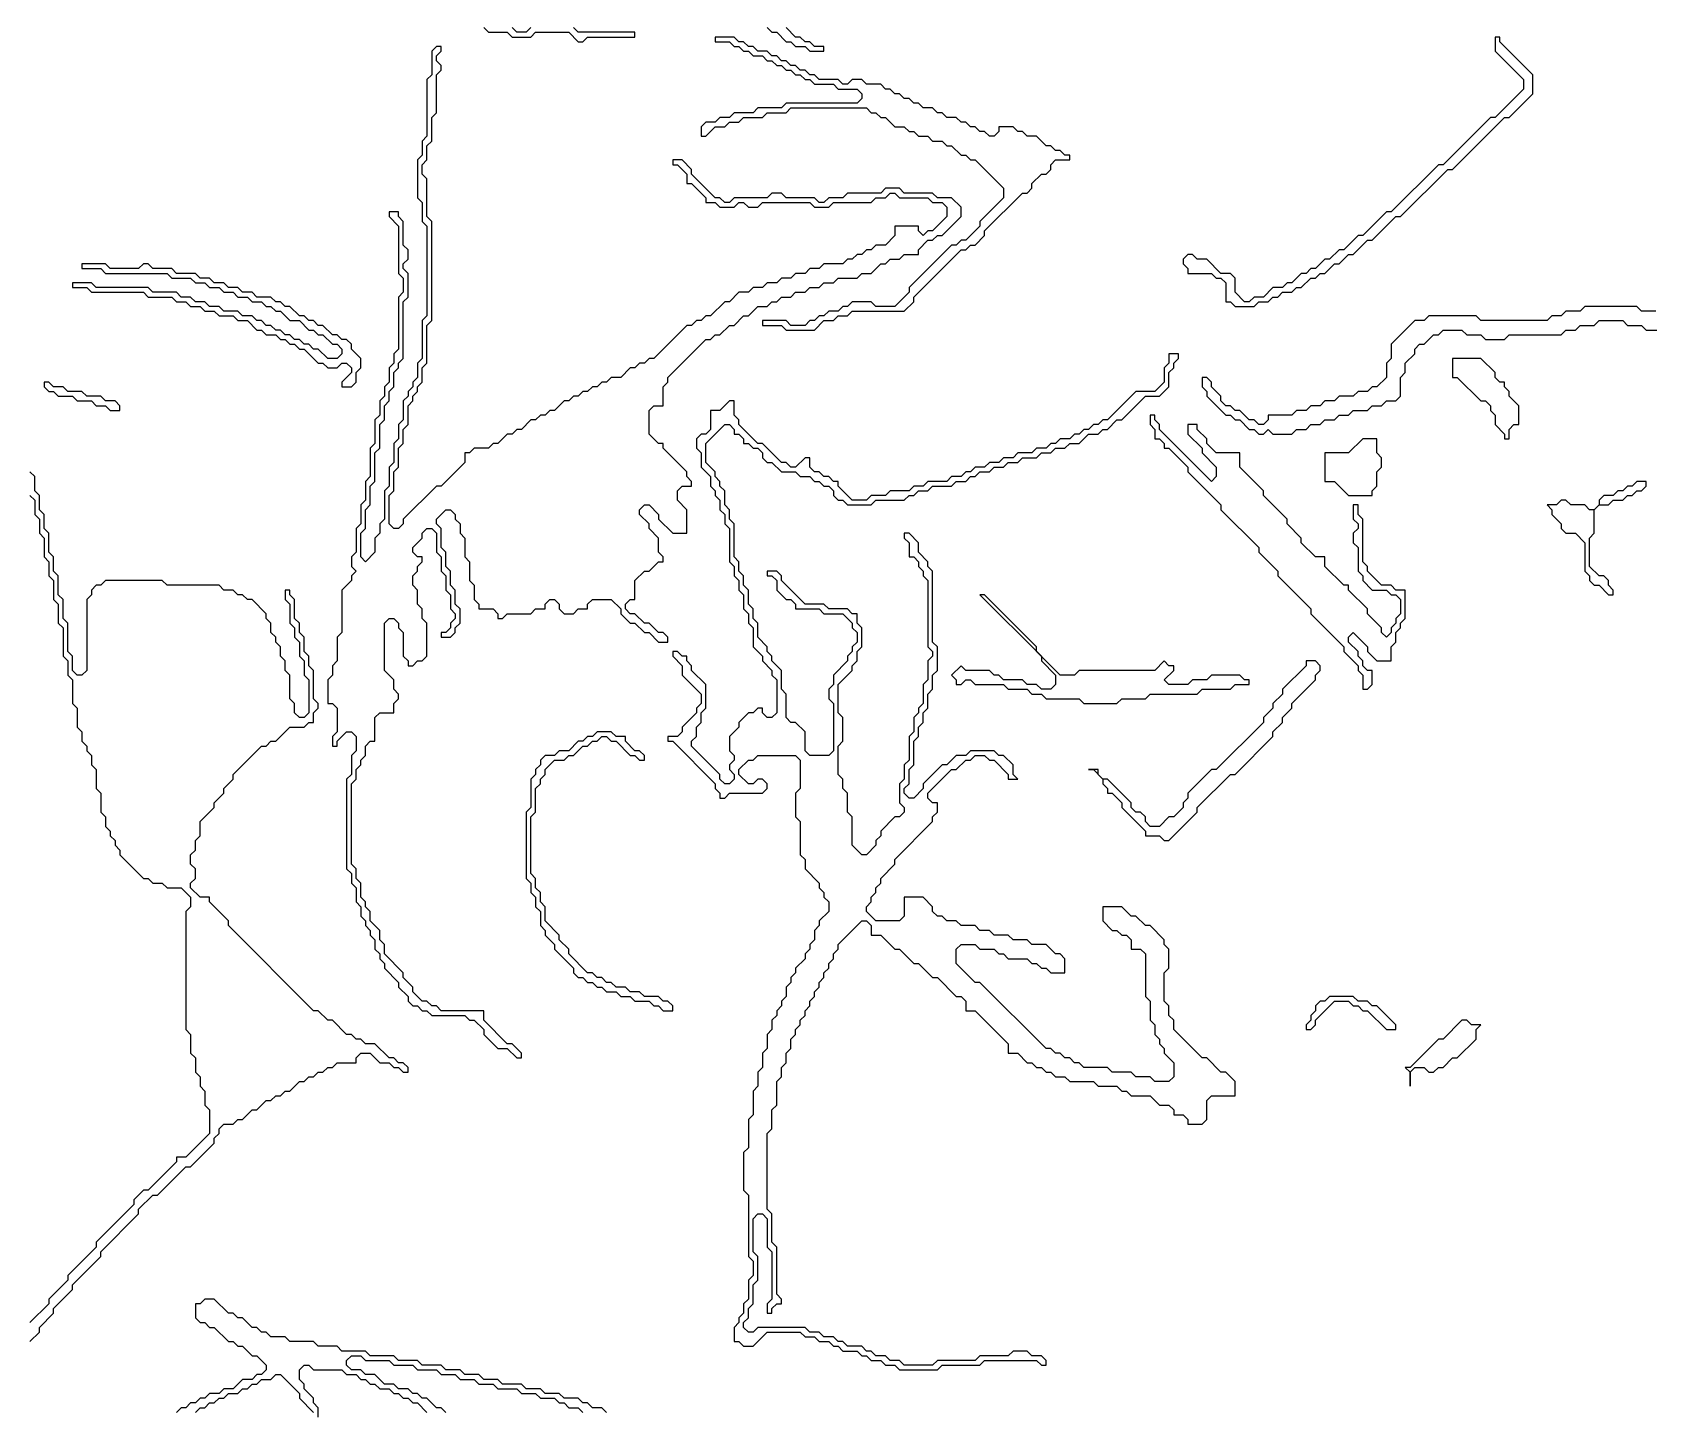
# Model space of a CAD drawing. Header units: metres. Extents: x 0 to 100, y 0 to 141.
# Drawn here: x 66.31 to 74.86, y 20.76 to 28.05 of the extents above; entities that cross this region are included whole.
import ezdxf

# ---------------------------------------------------------------- set-up
doc = ezdxf.new("R2010")
doc.units = ezdxf.units.M

msp = doc.modelspace()

# ---------------------------------------------------------------- linework, layer by layer
for points in [[(68.7, 28.075), (68.725, 28.05), (68.825, 28.05), (68.85, 28.025), (68.95, 28.025), (68.975, 28.05), (69.15, 28.05), (69.2, 28), (69.225, 28), (69.25, 28.025), (69.5, 28.025), (69.5, 28.05), (69.2, 28.05), (69.175, 28.075)], [(68.95, 28.075), (68.925, 28.05), (68.875, 28.05), (68.85, 28.075)], [(70.2, 28.075), (70.225, 28.05), (70.25, 28.05), (70.3, 28), (70.325, 28), (70.35, 27.975), (70.4, 27.975), (70.425, 27.95), (70.5, 27.95), (70.5, 27.975), (70.45, 27.975), (70.425, 28), (70.4, 28), (70.375, 28.025), (70.35, 28.025), (70.3, 28.075)], [(74.9, 26.575), (74.825, 26.575), (74.8, 26.6), (74.525, 26.6), (74.5, 26.575), (74.425, 26.575), (74.4, 26.55), (74.35, 26.55), (74.325, 26.525), (73.975, 26.525), (73.95, 26.55), (73.7, 26.55), (73.675, 26.525), (73.625, 26.525), (73.5, 26.4), (73.5, 26.325), (73.475, 26.3), (73.475, 26.225), (73.425, 26.175), (73.4, 26.175), (73.375, 26.15), (73.325, 26.15), (73.3, 26.125), (73.225, 26.125), (73.2, 26.1), (73.15, 26.1), (73.125, 26.075), (73.075, 26.075), (73.05, 26.05), (73, 26.05), (72.975, 26.025), (72.85, 26.025), (72.85, 26), (72.825, 25.975), (72.8, 25.975), (72.775, 26), (72.75, 26), (72.7, 26.05), (72.675, 26.05), (72.65, 26.075), (72.625, 26.075), (72.6, 26.1), (72.6, 26.125), (72.55, 26.175), (72.55, 26.2), (72.525, 26.225), (72.5, 26.225), (72.5, 26.175), (72.525, 26.15), (72.525, 26.125), (72.625, 26.025), (72.65, 26.025), (72.675, 26), (72.7, 26), (72.75, 25.95), (72.775, 25.95), (72.8, 25.925), (72.825, 25.925), (72.85, 25.95), (72.875, 25.925), (72.975, 25.925), (73, 25.95), (73.05, 25.95), (73.075, 25.975), (73.125, 25.975), (73.15, 26), (73.2, 26), (73.225, 26.025), (73.275, 26.025), (73.3, 26.05), (73.375, 26.05), (73.4, 26.075), (73.45, 26.075), (73.475, 26.1), (73.525, 26.1), (73.55, 26.125), (73.55, 26.225), (73.575, 26.25), (73.575, 26.3), (73.625, 26.35), (73.625, 26.375), (73.65, 26.4), (73.675, 26.4), (73.725, 26.45), (73.75, 26.45), (73.775, 26.475), (73.875, 26.475), (73.9, 26.45), (73.975, 26.45), (74, 26.425), (74.1, 26.425), (74.125, 26.45), (74.4, 26.45), (74.425, 26.475), (74.475, 26.475), (74.5, 26.5), (74.575, 26.5), (74.6, 26.525), (74.725, 26.525), (74.75, 26.5), (74.825, 26.5), (74.85, 26.475), (74.95, 26.475)], [(66.3, 21.125), (66.35, 21.175), (66.35, 21.2), (66.425, 21.275), (66.425, 21.3), (66.525, 21.4), (66.525, 21.425), (66.675, 21.575), (66.675, 21.6), (66.875, 21.8), (66.875, 21.825), (66.95, 21.9), (66.975, 21.9), (67.125, 22.05), (67.15, 22.05), (67.275, 22.175), (67.275, 22.2), (67.3, 22.225), (67.3, 22.25), (67.325, 22.275), (67.375, 22.275), (67.4, 22.3), (67.425, 22.3), (67.475, 22.35), (67.5, 22.35), (67.55, 22.4), (67.575, 22.4), (67.6, 22.425), (67.625, 22.425), (67.65, 22.45), (67.675, 22.45), (67.725, 22.5), (67.75, 22.5), (67.775, 22.525), (67.8, 22.525), (67.825, 22.55), (67.85, 22.55), (67.875, 22.575), (67.9, 22.575), (67.925, 22.6), (68.025, 22.6), (68.025, 22.625), (68.05, 22.65), (68.1, 22.65), (68.15, 22.6), (68.2, 22.6), (68.225, 22.575), (68.25, 22.575), (68.275, 22.55), (68.3, 22.55), (68.3, 22.575), (68.275, 22.6), (68.25, 22.6), (68.225, 22.625), (68.2, 22.625), (68.125, 22.7), (68.075, 22.7), (68.05, 22.725), (68.025, 22.725), (68, 22.75), (67.975, 22.75), (67.9, 22.825), (67.875, 22.825), (67.825, 22.875), (67.8, 22.875), (67.35, 23.325), (67.35, 23.35), (67.25, 23.45), (67.25, 23.475), (67.2, 23.475), (67.15, 23.525), (67.15, 23.55), (67.175, 23.575), (67.175, 23.625), (67.15, 23.65), (67.15, 23.7), (67.175, 23.725), (67.175, 23.775), (67.2, 23.8), (67.2, 23.875), (67.275, 23.95), (67.275, 23.975), (67.325, 24.025), (67.325, 24.05), (67.375, 24.1), (67.375, 24.125), (67.525, 24.275), (67.55, 24.275), (67.575, 24.3), (67.6, 24.3), (67.675, 24.375), (67.75, 24.375), (67.775, 24.4), (67.8, 24.4), (67.8, 24.45), (67.825, 24.475), (67.825, 24.5), (67.8, 24.525), (67.8, 24.675), (67.775, 24.7), (67.775, 24.75), (67.75, 24.775), (67.75, 24.85), (67.725, 24.875), (67.725, 24.925), (67.7, 24.95), (67.7, 25.05), (67.675, 25.075), (67.675, 25.1), (67.65, 25.1), (67.65, 25.05), (67.675, 25.025), (67.675, 24.925), (67.7, 24.9), (67.7, 24.85), (67.725, 24.825), (67.725, 24.75), (67.75, 24.725), (67.75, 24.65), (67.775, 24.625), (67.775, 24.45), (67.75, 24.425), (67.725, 24.425), (67.7, 24.45), (67.7, 24.5), (67.675, 24.525), (67.675, 24.65), (67.65, 24.675), (67.65, 24.725), (67.625, 24.75), (67.625, 24.8), (67.6, 24.825), (67.6, 24.85), (67.575, 24.875), (67.575, 24.925), (67.55, 24.95), (67.55, 24.975), (67.475, 25.05), (67.45, 25.05), (67.425, 25.075), (67.4, 25.075), (67.375, 25.1), (67.325, 25.1), (67.3, 25.125), (67.025, 25.125), (67, 25.15), (66.7, 25.15), (66.675, 25.125), (66.65, 25.125), (66.625, 25.1), (66.625, 25.075), (66.6, 25.05), (66.6, 24.675), (66.575, 24.65), (66.55, 24.65), (66.525, 24.675), (66.525, 24.75), (66.5, 24.775), (66.5, 24.925), (66.475, 24.95), (66.475, 25.05), (66.45, 25.075), (66.45, 25.175), (66.425, 25.2), (66.425, 25.275), (66.4, 25.3), (66.4, 25.4), (66.375, 25.425), (66.375, 25.5), (66.35, 25.525), (66.35, 25.6), (66.325, 25.625), (66.325, 25.7), (66.3, 25.725)], [(66.3, 25.6), (66.325, 25.575), (66.325, 25.5), (66.35, 25.475), (66.35, 25.4), (66.375, 25.375), (66.375, 25.275), (66.4, 25.25), (66.4, 25.175), (66.425, 25.15), (66.425, 25.05), (66.45, 25.025), (66.45, 24.925), (66.475, 24.9), (66.475, 24.75), (66.5, 24.725), (66.5, 24.65), (66.525, 24.625), (66.525, 24.5), (66.55, 24.475), (66.55, 24.375), (66.575, 24.35), (66.575, 24.3), (66.6, 24.275), (66.6, 24.25), (66.625, 24.225), (66.625, 24.175), (66.65, 24.15), (66.65, 24.05), (66.675, 24.025), (66.675, 23.925), (66.7, 23.9), (66.7, 23.85), (66.725, 23.825), (66.725, 23.8), (66.75, 23.775), (66.75, 23.75), (66.775, 23.725), (66.775, 23.7), (66.9, 23.575), (66.925, 23.575), (66.95, 23.55), (67, 23.55), (67.025, 23.525), (67.1, 23.525), (67.15, 23.475), (67.15, 23.425), (67.125, 23.4), (67.125, 22.775), (67.15, 22.75), (67.15, 22.65), (67.175, 22.625), (67.175, 22.55), (67.2, 22.525), (67.2, 22.475), (67.225, 22.45), (67.225, 22.375), (67.25, 22.35), (67.25, 22.225), (67.125, 22.1), (67.075, 22.1), (67.075, 22.075), (66.925, 21.925), (66.9, 21.925), (66.85, 21.875), (66.85, 21.85), (66.65, 21.65), (66.65, 21.625), (66.5, 21.475), (66.5, 21.45), (66.4, 21.35), (66.4, 21.325), (66.3, 21.225)], [(69.35, 20.75), (69.325, 20.775), (69.275, 20.775), (69.25, 20.8), (69.225, 20.8), (69.2, 20.825), (69.125, 20.825), (69.1, 20.85), (69.025, 20.85), (69, 20.875), (68.925, 20.875), (68.9, 20.9), (68.8, 20.9), (68.775, 20.925), (68.7, 20.925), (68.675, 20.95), (68.6, 20.95), (68.575, 20.975), (68.5, 20.975), (68.475, 21), (68.375, 21), (68.35, 21.025), (68.25, 21.025), (68.225, 21.05), (68.1, 21.05), (68.075, 21.075), (67.95, 21.075), (67.925, 21.1), (67.825, 21.1), (67.8, 21.125), (67.675, 21.125), (67.65, 21.15), (67.575, 21.15), (67.55, 21.175), (67.525, 21.175), (67.5, 21.2), (67.475, 21.2), (67.425, 21.25), (67.4, 21.25), (67.375, 21.275), (67.35, 21.275), (67.275, 21.35), (67.225, 21.35), (67.2, 21.325), (67.175, 21.325), (67.175, 21.25), (67.2, 21.225), (67.225, 21.225), (67.25, 21.2), (67.275, 21.2), (67.35, 21.125), (67.375, 21.125), (67.4, 21.1), (67.425, 21.1), (67.475, 21.05), (67.5, 21.05), (67.55, 21), (67.55, 20.975), (67.525, 20.95), (67.5, 20.95), (67.475, 20.925), (67.425, 20.925), (67.375, 20.875), (67.325, 20.875), (67.3, 20.85), (67.25, 20.85), (67.225, 20.825), (67.2, 20.825), (67.175, 20.8), (67.15, 20.8), (67.125, 20.775), (67.1, 20.775), (67.075, 20.75)], [(68.5, 20.75), (68.475, 20.775), (68.45, 20.775), (68.4, 20.825), (68.375, 20.825), (68.35, 20.85), (68.325, 20.85), (68.3, 20.875), (68.25, 20.875), (68.225, 20.9), (68.175, 20.9), (68.125, 20.95), (68.075, 20.95), (68.05, 20.975), (68, 20.975), (67.975, 21), (67.975, 21.025), (68, 21.05), (68.05, 21.05), (68.075, 21.025), (68.2, 21.025), (68.225, 21), (68.325, 21), (68.35, 20.975), (68.45, 20.975), (68.475, 20.95), (68.55, 20.95), (68.575, 20.925), (68.65, 20.925), (68.675, 20.9), (68.75, 20.9), (68.775, 20.875), (68.875, 20.875), (68.9, 20.85), (68.975, 20.85), (69, 20.825), (69.075, 20.825), (69.1, 20.8), (69.125, 20.8), (69.15, 20.775), (69.2, 20.775), (69.225, 20.75)], [(67.175, 20.75), (67.2, 20.775), (67.225, 20.775), (67.25, 20.8), (67.275, 20.8), (67.3, 20.825), (67.325, 20.825), (67.35, 20.85), (67.4, 20.85), (67.425, 20.875), (67.45, 20.875), (67.475, 20.9), (67.5, 20.9), (67.525, 20.925), (67.575, 20.925), (67.6, 20.95), (67.625, 20.95), (67.725, 20.85), (67.725, 20.825), (67.8, 20.75)], [(67.825, 20.725), (67.825, 20.775), (67.8, 20.8), (67.8, 20.825), (67.75, 20.875), (67.75, 20.9), (67.725, 20.925), (67.725, 20.975), (67.75, 21), (67.775, 21), (67.8, 20.975), (67.95, 20.975), (67.975, 20.95), (68.025, 20.95), (68.05, 20.925), (68.075, 20.925), (68.1, 20.9), (68.125, 20.9), (68.15, 20.875), (68.2, 20.875), (68.225, 20.85), (68.25, 20.85), (68.275, 20.825), (68.3, 20.825), (68.325, 20.8), (68.35, 20.8), (68.4, 20.75)]]:
    msp.add_lwpolyline(points)
for points in [[(68.45, 27.975), (68.425, 27.95), (68.425, 27.825), (68.4, 27.8), (68.4, 27.5), (68.375, 27.475), (68.375, 27.4), (68.35, 27.375), (68.35, 27.175), (68.375, 27.15), (68.375, 27.05), (68.4, 27.025), (68.4, 26.55), (68.375, 26.525), (68.375, 26.325), (68.35, 26.3), (68.35, 26.225), (68.325, 26.2), (68.325, 26.175), (68.3, 26.15), (68.3, 26.125), (68.275, 26.1), (68.275, 26), (68.25, 25.975), (68.25, 25.9), (68.225, 25.875), (68.225, 25.775), (68.2, 25.75), (68.2, 25.65), (68.175, 25.625), (68.175, 25.475), (68.15, 25.45), (68.15, 25.4), (68.125, 25.375), (68.125, 25.3), (68.075, 25.25), (68.05, 25.275), (68.05, 25.4), (68.075, 25.425), (68.075, 25.525), (68.1, 25.55), (68.1, 25.65), (68.125, 25.675), (68.125, 25.825), (68.15, 25.85), (68.15, 25.975), (68.175, 26), (68.175, 26.075), (68.2, 26.1), (68.2, 26.15), (68.225, 26.175), (68.225, 26.25), (68.25, 26.275), (68.25, 26.3), (68.275, 26.325), (68.275, 26.625), (68.3, 26.65), (68.3, 26.775), (68.275, 26.8), (68.275, 26.825), (68.3, 26.85), (68.3, 26.9), (68.275, 26.925), (68.275, 27.05), (68.25, 27.075), (68.25, 27.1), (68.2, 27.1), (68.2, 27.075), (68.25, 27.025), (68.25, 26.775), (68.275, 26.75), (68.275, 26.675), (68.25, 26.65), (68.25, 26.375), (68.225, 26.35), (68.225, 26.3), (68.2, 26.275), (68.2, 26.2), (68.175, 26.175), (68.175, 26.125), (68.15, 26.1), (68.15, 26.025), (68.125, 26), (68.125, 25.875), (68.1, 25.85), (68.1, 25.7), (68.075, 25.675), (68.075, 25.575), (68.05, 25.55), (68.05, 25.45), (68.025, 25.425), (68.025, 25.3), (68, 25.275), (68, 25.225), (68.025, 25.2), (68, 25.175), (68, 25.15), (67.95, 25.1), (67.95, 24.875), (67.925, 24.85), (67.925, 24.725), (67.9, 24.7), (67.9, 24.65), (67.875, 24.625), (67.875, 24.5), (67.9, 24.5), (67.925, 24.475), (67.925, 24.35), (67.9, 24.325), (67.9, 24.275), (67.925, 24.275), (67.925, 24.3), (67.975, 24.35), (68, 24.35), (68.025, 24.325), (68.025, 24.25), (68, 24.225), (68, 24.125), (67.975, 24.1), (67.975, 23.625), (68, 23.6), (68, 23.55), (68.025, 23.525), (68.025, 23.45), (68.05, 23.425), (68.05, 23.375), (68.075, 23.35), (68.075, 23.325), (68.1, 23.3), (68.1, 23.275), (68.125, 23.25), (68.125, 23.2), (68.15, 23.175), (68.15, 23.15), (68.175, 23.125), (68.175, 23.1), (68.25, 23.025), (68.25, 23), (68.3, 22.95), (68.3, 22.925), (68.325, 22.9), (68.35, 22.9), (68.375, 22.875), (68.4, 22.875), (68.425, 22.85), (68.6, 22.85), (68.625, 22.825), (68.65, 22.825), (68.7, 22.775), (68.7, 22.75), (68.775, 22.675), (68.825, 22.675), (68.875, 22.625), (68.9, 22.625), (68.9, 22.65), (68.85, 22.7), (68.825, 22.7), (68.7, 22.825), (68.7, 22.875), (68.475, 22.875), (68.45, 22.9), (68.425, 22.9), (68.4, 22.925), (68.375, 22.925), (68.325, 22.975), (68.325, 23), (68.275, 23.05), (68.275, 23.075), (68.175, 23.175), (68.175, 23.225), (68.15, 23.25), (68.15, 23.3), (68.1, 23.35), (68.1, 23.4), (68.075, 23.425), (68.075, 23.45), (68.05, 23.475), (68.05, 23.55), (68.025, 23.575), (68.025, 23.625), (68, 23.65), (68, 24.075), (68.025, 24.1), (68.025, 24.15), (68.05, 24.175), (68.05, 24.2), (68.075, 24.225), (68.075, 24.275), (68.1, 24.3), (68.125, 24.3), (68.125, 24.425), (68.15, 24.45), (68.225, 24.45), (68.225, 24.5), (68.25, 24.525), (68.25, 24.55), (68.225, 24.575), (68.225, 24.625), (68.175, 24.675), (68.175, 24.925), (68.2, 24.95), (68.225, 24.95), (68.25, 24.925), (68.25, 24.9), (68.275, 24.875), (68.275, 24.75), (68.3, 24.725), (68.3, 24.7), (68.325, 24.7), (68.35, 24.725), (68.375, 24.725), (68.4, 24.75), (68.4, 24.925), (68.375, 24.95), (68.375, 25), (68.35, 25.025), (68.35, 25.1), (68.325, 25.125), (68.325, 25.175), (68.35, 25.2), (68.35, 25.225), (68.375, 25.25), (68.375, 25.275), (68.35, 25.275), (68.325, 25.3), (68.325, 25.325), (68.375, 25.375), (68.375, 25.4), (68.4, 25.425), (68.425, 25.425), (68.45, 25.4), (68.45, 25.3), (68.475, 25.275), (68.475, 25.2), (68.5, 25.175), (68.5, 25.1), (68.525, 25.075), (68.525, 25), (68.55, 24.975), (68.55, 24.95), (68.525, 24.925), (68.525, 24.9), (68.5, 24.875), (68.475, 24.875), (68.475, 24.85), (68.525, 24.85), (68.55, 24.875), (68.55, 24.9), (68.575, 24.925), (68.575, 25), (68.55, 25.025), (68.55, 25.1), (68.525, 25.125), (68.525, 25.2), (68.5, 25.225), (68.5, 25.3), (68.475, 25.325), (68.475, 25.425), (68.45, 25.45), (68.45, 25.475), (68.5, 25.525), (68.525, 25.525), (68.55, 25.5), (68.55, 25.475), (68.575, 25.45), (68.575, 25.4), (68.6, 25.375), (68.6, 25.275), (68.625, 25.25), (68.625, 25.15), (68.65, 25.125), (68.65, 25.05), (68.675, 25.025), (68.675, 25), (68.75, 25), (68.775, 24.975), (68.775, 24.95), (68.8, 24.95), (68.825, 24.975), (68.95, 24.975), (68.975, 25), (69.025, 25), (69.025, 25.025), (69.05, 25.05), (69.075, 25.05), (69.1, 25.025), (69.1, 25), (69.125, 24.975), (69.175, 24.975), (69.2, 25), (69.25, 25), (69.25, 25.025), (69.275, 25.05), (69.375, 25.05), (69.425, 25), (69.425, 24.975), (69.475, 24.925), (69.5, 24.925), (69.55, 24.875), (69.575, 24.875), (69.625, 24.825), (69.675, 24.825), (69.675, 24.85), (69.65, 24.875), (69.625, 24.875), (69.575, 24.925), (69.55, 24.925), (69.5, 24.975), (69.475, 24.975), (69.45, 25), (69.45, 25.025), (69.475, 25.05), (69.5, 25.05), (69.5, 25.15), (69.55, 25.2), (69.575, 25.2), (69.625, 25.25), (69.65, 25.25), (69.65, 25.275), (69.625, 25.3), (69.625, 25.375), (69.575, 25.425), (69.575, 25.45), (69.525, 25.5), (69.525, 25.525), (69.55, 25.55), (69.575, 25.55), (69.625, 25.5), (69.625, 25.475), (69.7, 25.4), (69.775, 25.4), (69.775, 25.525), (69.725, 25.575), (69.725, 25.625), (69.75, 25.65), (69.8, 25.65), (69.8, 25.675), (69.775, 25.7), (69.775, 25.725), (69.65, 25.85), (69.65, 25.875), (69.625, 25.875), (69.575, 25.925), (69.575, 26.05), (69.6, 26.075), (69.65, 26.075), (69.65, 26.175), (69.675, 26.2), (69.675, 26.225), (69.875, 26.425), (69.9, 26.425), (69.925, 26.45), (69.95, 26.45), (70, 26.5), (70.025, 26.5), (70.075, 26.55), (70.1, 26.55), (70.15, 26.6), (70.2, 26.6), (70.225, 26.625), (70.25, 26.625), (70.275, 26.65), (70.325, 26.65), (70.35, 26.675), (70.4, 26.675), (70.425, 26.7), (70.475, 26.7), (70.5, 26.725), (70.55, 26.725), (70.575, 26.75), (70.675, 26.75), (70.7, 26.775), (70.75, 26.775), (70.8, 26.825), (70.825, 26.825), (70.85, 26.85), (70.9, 26.85), (70.925, 26.875), (71, 26.875), (71, 26.9), (71.05, 26.95), (71.075, 26.95), (71.1, 26.975), (71.125, 26.975), (71.225, 27.075), (71.225, 27.125), (71.175, 27.175), (71.1, 27.175), (71.075, 27.2), (70.925, 27.2), (70.9, 27.225), (70.825, 27.225), (70.8, 27.2), (70.625, 27.2), (70.6, 27.175), (70.525, 27.175), (70.5, 27.15), (70.475, 27.15), (70.45, 27.175), (70.3, 27.175), (70.275, 27.2), (70.225, 27.2), (70.2, 27.175), (70.025, 27.175), (70, 27.15), (69.975, 27.15), (69.95, 27.175), (69.925, 27.175), (69.8, 27.3), (69.8, 27.325), (69.75, 27.375), (69.7, 27.375), (69.7, 27.35), (69.725, 27.35), (69.775, 27.3), (69.775, 27.25), (69.8, 27.25), (69.875, 27.175), (69.875, 27.15), (69.925, 27.15), (69.95, 27.125), (70.025, 27.125), (70.05, 27.15), (70.075, 27.15), (70.1, 27.125), (70.15, 27.125), (70.175, 27.15), (70.425, 27.15), (70.45, 27.125), (70.525, 27.125), (70.55, 27.15), (70.75, 27.15), (70.775, 27.175), (70.825, 27.175), (70.85, 27.2), (70.875, 27.2), (70.9, 27.175), (71.05, 27.175), (71.075, 27.15), (71.125, 27.15), (71.15, 27.125), (71.15, 27.075), (71.075, 27), (71.05, 27), (71.025, 26.975), (71, 27), (71, 27.025), (70.875, 27.025), (70.875, 26.975), (70.825, 26.925), (70.775, 26.925), (70.75, 26.9), (70.725, 26.9), (70.7, 26.875), (70.675, 26.875), (70.65, 26.85), (70.625, 26.85), (70.6, 26.825), (70.5, 26.825), (70.475, 26.8), (70.425, 26.8), (70.4, 26.775), (70.35, 26.775), (70.325, 26.75), (70.275, 26.75), (70.25, 26.725), (70.2, 26.725), (70.175, 26.7), (70.125, 26.7), (70.1, 26.675), (70.05, 26.675), (70, 26.625), (69.975, 26.625), (69.9, 26.55), (69.875, 26.55), (69.85, 26.525), (69.825, 26.525), (69.8, 26.5), (69.775, 26.5), (69.6, 26.325), (69.575, 26.325), (69.55, 26.3), (69.525, 26.3), (69.5, 26.275), (69.475, 26.275), (69.425, 26.225), (69.375, 26.225), (69.35, 26.2), (69.325, 26.2), (69.3, 26.175), (69.275, 26.175), (69.25, 26.15), (69.225, 26.15), (69.2, 26.125), (69.175, 26.125), (69.15, 26.1), (69.125, 26.1), (69.075, 26.05), (69.05, 26.05), (69.025, 26.025), (69, 26.025), (68.975, 26), (68.95, 26), (68.9, 25.95), (68.875, 25.95), (68.85, 25.925), (68.825, 25.925), (68.775, 25.875), (68.75, 25.875), (68.725, 25.85), (68.65, 25.85), (68.625, 25.825), (68.6, 25.825), (68.6, 25.775), (68.475, 25.65), (68.45, 25.65), (68.275, 25.475), (68.275, 25.45), (68.25, 25.425), (68.225, 25.425), (68.2, 25.45), (68.2, 25.6), (68.225, 25.625), (68.225, 25.725), (68.25, 25.75), (68.25, 25.85), (68.275, 25.875), (68.275, 25.95), (68.3, 25.975), (68.3, 26.075), (68.325, 26.1), (68.325, 26.125), (68.35, 26.15), (68.35, 26.175), (68.375, 26.2), (68.375, 26.275), (68.4, 26.3), (68.4, 26.5), (68.425, 26.525), (68.425, 27.05), (68.4, 27.075), (68.4, 27.275), (68.375, 27.3), (68.375, 27.35), (68.4, 27.375), (68.4, 27.45), (68.425, 27.475), (68.425, 27.6), (68.45, 27.625), (68.45, 27.825), (68.475, 27.85), (68.475, 27.875), (68.45, 27.9), (68.45, 27.925), (68.475, 27.95), (68.475, 27.975)], [(69.925, 28.025), (69.925, 28), (70, 28), (70.025, 27.975), (70.05, 27.975), (70.075, 27.95), (70.1, 27.95), (70.125, 27.925), (70.175, 27.925), (70.2, 27.9), (70.225, 27.9), (70.25, 27.875), (70.275, 27.875), (70.3, 27.85), (70.325, 27.85), (70.35, 27.825), (70.375, 27.825), (70.4, 27.8), (70.425, 27.8), (70.45, 27.775), (70.55, 27.775), (70.575, 27.75), (70.675, 27.75), (70.7, 27.725), (70.7, 27.7), (70.675, 27.675), (70.3, 27.675), (70.275, 27.65), (70.15, 27.65), (70.125, 27.625), (70.025, 27.625), (70, 27.6), (69.95, 27.6), (69.925, 27.575), (69.875, 27.575), (69.85, 27.55), (69.85, 27.5), (69.875, 27.5), (69.925, 27.55), (69.975, 27.55), (70, 27.575), (70.05, 27.575), (70.075, 27.6), (70.175, 27.6), (70.2, 27.625), (70.3, 27.625), (70.325, 27.65), (70.725, 27.65), (70.75, 27.625), (70.775, 27.625), (70.8, 27.6), (70.825, 27.6), (70.875, 27.55), (70.925, 27.55), (70.95, 27.525), (70.975, 27.525), (71, 27.5), (71.05, 27.5), (71.075, 27.475), (71.125, 27.475), (71.15, 27.45), (71.175, 27.45), (71.225, 27.4), (71.25, 27.4), (71.275, 27.375), (71.3, 27.375), (71.45, 27.225), (71.45, 27.175), (71.325, 27.05), (71.325, 27.025), (71.25, 26.95), (71.225, 26.95), (71.2, 26.925), (71.175, 26.925), (70.95, 26.7), (70.95, 26.675), (70.875, 26.6), (70.775, 26.6), (70.75, 26.625), (70.65, 26.625), (70.625, 26.6), (70.6, 26.6), (70.575, 26.575), (70.525, 26.575), (70.5, 26.55), (70.475, 26.55), (70.45, 26.525), (70.425, 26.525), (70.4, 26.5), (70.325, 26.5), (70.3, 26.525), (70.175, 26.525), (70.175, 26.5), (70.275, 26.5), (70.3, 26.475), (70.45, 26.475), (70.5, 26.525), (70.55, 26.525), (70.575, 26.55), (70.625, 26.55), (70.65, 26.575), (70.925, 26.575), (70.975, 26.625), (70.975, 26.65), (71.225, 26.9), (71.25, 26.9), (71.275, 26.925), (71.3, 26.925), (71.35, 26.975), (71.35, 27), (71.55, 27.2), (71.575, 27.2), (71.6, 27.225), (71.6, 27.25), (71.65, 27.3), (71.675, 27.3), (71.7, 27.325), (71.7, 27.35), (71.725, 27.375), (71.8, 27.375), (71.8, 27.4), (71.775, 27.4), (71.75, 27.425), (71.725, 27.425), (71.7, 27.45), (71.675, 27.45), (71.625, 27.5), (71.575, 27.5), (71.55, 27.525), (71.525, 27.525), (71.5, 27.55), (71.425, 27.55), (71.425, 27.525), (71.4, 27.5), (71.375, 27.5), (71.35, 27.525), (71.325, 27.525), (71.3, 27.55), (71.275, 27.55), (71.25, 27.575), (71.225, 27.575), (71.2, 27.6), (71.15, 27.6), (71.125, 27.625), (71.1, 27.625), (71.075, 27.65), (71.025, 27.65), (71, 27.675), (70.975, 27.675), (70.95, 27.7), (70.925, 27.7), (70.9, 27.725), (70.875, 27.725), (70.85, 27.75), (70.825, 27.75), (70.8, 27.775), (70.725, 27.775), (70.7, 27.8), (70.65, 27.8), (70.625, 27.775), (70.6, 27.775), (70.575, 27.8), (70.475, 27.8), (70.45, 27.825), (70.425, 27.825), (70.4, 27.85), (70.375, 27.85), (70.35, 27.875), (70.325, 27.875), (70.3, 27.9), (70.275, 27.9), (70.25, 27.925), (70.225, 27.925), (70.2, 27.95), (70.15, 27.95), (70.125, 27.975), (70.1, 27.975), (70.075, 28), (70.05, 28), (70.025, 28.025)], [(74.05, 28.025), (74.05, 27.95), (74.2, 27.8), (74.2, 27.75), (74.05, 27.6), (74.025, 27.6), (73.775, 27.35), (73.75, 27.35), (73.5, 27.1), (73.475, 27.1), (73.35, 26.975), (73.325, 26.975), (73.25, 26.9), (73.225, 26.9), (73.175, 26.85), (73.15, 26.85), (73.1, 26.8), (73.075, 26.8), (73.05, 26.775), (73.025, 26.775), (72.975, 26.725), (72.95, 26.725), (72.925, 26.7), (72.875, 26.7), (72.825, 26.65), (72.775, 26.65), (72.75, 26.625), (72.725, 26.625), (72.675, 26.675), (72.675, 26.75), (72.65, 26.775), (72.6, 26.775), (72.525, 26.85), (72.475, 26.85), (72.45, 26.875), (72.425, 26.875), (72.4, 26.85), (72.4, 26.825), (72.425, 26.8), (72.425, 26.775), (72.55, 26.775), (72.575, 26.75), (72.6, 26.75), (72.625, 26.725), (72.625, 26.625), (72.65, 26.625), (72.675, 26.6), (72.775, 26.6), (72.8, 26.625), (72.85, 26.625), (72.875, 26.65), (72.9, 26.65), (72.925, 26.675), (72.975, 26.675), (73, 26.7), (73.025, 26.7), (73.075, 26.75), (73.1, 26.75), (73.125, 26.775), (73.15, 26.775), (73.2, 26.825), (73.225, 26.825), (73.275, 26.875), (73.3, 26.875), (73.375, 26.95), (73.4, 26.95), (73.525, 27.075), (73.55, 27.075), (73.8, 27.325), (73.825, 27.325), (74.1, 27.6), (74.125, 27.6), (74.25, 27.725), (74.25, 27.825), (74.075, 28), (74.075, 28.025)], [(66.575, 26.825), (66.575, 26.8), (66.675, 26.8), (66.7, 26.775), (67.025, 26.775), (67.05, 26.75), (67.15, 26.75), (67.175, 26.725), (67.225, 26.725), (67.25, 26.7), (67.3, 26.7), (67.325, 26.675), (67.375, 26.675), (67.4, 26.65), (67.45, 26.65), (67.475, 26.625), (67.525, 26.625), (67.55, 26.6), (67.575, 26.6), (67.6, 26.575), (67.625, 26.575), (67.675, 26.525), (67.725, 26.525), (67.775, 26.475), (67.8, 26.475), (67.825, 26.45), (67.85, 26.45), (67.9, 26.4), (67.925, 26.4), (67.95, 26.375), (67.95, 26.35), (67.925, 26.325), (67.875, 26.325), (67.825, 26.375), (67.8, 26.375), (67.775, 26.4), (67.75, 26.4), (67.725, 26.425), (67.7, 26.425), (67.675, 26.45), (67.65, 26.45), (67.625, 26.475), (67.6, 26.475), (67.575, 26.5), (67.55, 26.5), (67.525, 26.525), (67.5, 26.525), (67.475, 26.55), (67.425, 26.55), (67.4, 26.575), (67.325, 26.575), (67.3, 26.6), (67.25, 26.6), (67.225, 26.625), (67.175, 26.625), (67.15, 26.65), (67.1, 26.65), (67.075, 26.675), (66.95, 26.675), (66.925, 26.7), (66.65, 26.7), (66.625, 26.725), (66.525, 26.725), (66.525, 26.7), (66.6, 26.7), (66.625, 26.675), (66.9, 26.675), (66.925, 26.65), (67.05, 26.65), (67.075, 26.625), (67.125, 26.625), (67.15, 26.6), (67.2, 26.6), (67.225, 26.575), (67.275, 26.575), (67.3, 26.55), (67.375, 26.55), (67.4, 26.525), (67.45, 26.525), (67.5, 26.475), (67.525, 26.475), (67.55, 26.45), (67.6, 26.45), (67.625, 26.425), (67.65, 26.425), (67.675, 26.4), (67.7, 26.4), (67.725, 26.375), (67.75, 26.375), (67.825, 26.3), (67.85, 26.3), (67.875, 26.275), (67.925, 26.275), (67.95, 26.3), (67.975, 26.3), (68, 26.275), (68, 26.25), (67.95, 26.2), (67.95, 26.175), (68, 26.175), (68.025, 26.2), (68.025, 26.25), (68.05, 26.275), (68.05, 26.325), (68, 26.375), (68, 26.4), (67.975, 26.425), (67.95, 26.425), (67.925, 26.45), (67.9, 26.45), (67.85, 26.5), (67.825, 26.5), (67.8, 26.525), (67.775, 26.525), (67.75, 26.55), (67.725, 26.55), (67.675, 26.6), (67.65, 26.6), (67.625, 26.625), (67.6, 26.625), (67.575, 26.65), (67.5, 26.65), (67.475, 26.675), (67.425, 26.675), (67.4, 26.7), (67.35, 26.7), (67.325, 26.725), (67.275, 26.725), (67.25, 26.75), (67.2, 26.75), (67.175, 26.775), (67.075, 26.775), (67.05, 26.8), (66.95, 26.8), (66.925, 26.825), (66.9, 26.825), (66.875, 26.8), (66.725, 26.8), (66.7, 26.825)], [(72.325, 26.35), (72.325, 26.3), (72.3, 26.275), (72.3, 26.2), (72.25, 26.15), (72.15, 26.15), (72, 26), (71.975, 26), (71.95, 25.975), (71.925, 25.975), (71.9, 25.95), (71.875, 25.95), (71.85, 25.925), (71.825, 25.925), (71.8, 25.9), (71.75, 25.9), (71.725, 25.875), (71.7, 25.875), (71.675, 25.85), (71.625, 25.85), (71.6, 25.825), (71.525, 25.825), (71.5, 25.8), (71.45, 25.8), (71.425, 25.775), (71.375, 25.775), (71.35, 25.75), (71.3, 25.75), (71.275, 25.725), (71.25, 25.725), (71.225, 25.7), (71.175, 25.7), (71.15, 25.675), (71.05, 25.675), (71.025, 25.65), (70.975, 25.65), (70.95, 25.625), (70.85, 25.625), (70.825, 25.6), (70.75, 25.6), (70.725, 25.575), (70.65, 25.575), (70.575, 25.65), (70.575, 25.675), (70.55, 25.675), (70.525, 25.7), (70.5, 25.7), (70.475, 25.725), (70.45, 25.725), (70.425, 25.75), (70.425, 25.8), (70.4, 25.8), (70.35, 25.75), (70.325, 25.75), (70.3, 25.775), (70.275, 25.775), (70.175, 25.875), (70.15, 25.875), (70.05, 25.975), (70.05, 26), (70.025, 26.025), (70.025, 26.1), (70, 26.1), (69.95, 26.05), (69.9, 26.05), (69.9, 25.95), (69.875, 25.925), (69.85, 25.925), (69.825, 25.9), (69.825, 25.85), (69.85, 25.825), (69.85, 25.75), (69.9, 25.7), (69.9, 25.65), (69.925, 25.625), (69.925, 25.6), (69.95, 25.575), (69.95, 25.525), (69.975, 25.5), (69.975, 25.45), (70, 25.425), (70, 25.25), (70.025, 25.225), (70.025, 25.175), (70.05, 25.15), (70.05, 25.1), (70.075, 25.075), (70.075, 25), (70.1, 24.975), (70.1, 24.925), (70.125, 24.9), (70.125, 24.8), (70.175, 24.75), (70.175, 24.725), (70.225, 24.675), (70.225, 24.65), (70.25, 24.625), (70.25, 24.45), (70.225, 24.425), (70.2, 24.425), (70.175, 24.45), (70.175, 24.475), (70.15, 24.475), (70.125, 24.45), (70.1, 24.45), (70.05, 24.4), (70.05, 24.375), (70, 24.325), (70, 24.25), (70.025, 24.225), (70.025, 24.2), (70, 24.175), (70, 24.15), (70.025, 24.125), (70.025, 24.1), (70, 24.075), (69.975, 24.075), (69.95, 24.1), (69.95, 24.125), (69.8, 24.275), (69.8, 24.3), (69.825, 24.325), (69.825, 24.375), (69.85, 24.4), (69.85, 24.45), (69.875, 24.475), (69.875, 24.6), (69.8, 24.675), (69.8, 24.7), (69.775, 24.725), (69.775, 24.75), (69.75, 24.75), (69.725, 24.775), (69.7, 24.775), (69.7, 24.75), (69.75, 24.7), (69.75, 24.65), (69.85, 24.55), (69.85, 24.5), (69.825, 24.475), (69.825, 24.45), (69.75, 24.375), (69.75, 24.35), (69.725, 24.325), (69.675, 24.325), (69.675, 24.3), (69.7, 24.3), (69.925, 24.075), (69.925, 24.05), (69.95, 24.025), (69.95, 24), (69.975, 24), (70, 24.025), (70.175, 24.025), (70.2, 24.05), (70.2, 24.075), (70.175, 24.1), (70.15, 24.1), (70.125, 24.075), (70.1, 24.075), (70.05, 24.125), (70.05, 24.15), (70.1, 24.2), (70.125, 24.2), (70.15, 24.225), (70.35, 24.225), (70.375, 24.2), (70.375, 24.05), (70.35, 24.025), (70.35, 23.9), (70.375, 23.875), (70.375, 23.7), (70.4, 23.675), (70.4, 23.625), (70.475, 23.55), (70.475, 23.525), (70.5, 23.5), (70.5, 23.475), (70.525, 23.45), (70.525, 23.4), (70.475, 23.35), (70.475, 23.325), (70.45, 23.3), (70.45, 23.25), (70.425, 23.225), (70.425, 23.2), (70.4, 23.175), (70.4, 23.15), (70.35, 23.1), (70.35, 23.075), (70.325, 23.05), (70.325, 23.025), (70.3, 23), (70.3, 22.95), (70.275, 22.925), (70.275, 22.9), (70.25, 22.875), (70.25, 22.85), (70.225, 22.825), (70.225, 22.775), (70.2, 22.75), (70.2, 22.675), (70.175, 22.65), (70.175, 22.575), (70.15, 22.55), (70.15, 22.475), (70.125, 22.45), (70.125, 22.325), (70.1, 22.3), (70.1, 22.15), (70.075, 22.125), (70.075, 21.925), (70.1, 21.9), (70.1, 21.575), (70.125, 21.55), (70.125, 21.475), (70.1, 21.45), (70.1, 21.35), (70.075, 21.325), (70.075, 21.275), (70.05, 21.25), (70.05, 21.225), (70.025, 21.2), (70.025, 21.125), (70.05, 21.125), (70.075, 21.1), (70.125, 21.1), (70.2, 21.175), (70.375, 21.175), (70.4, 21.15), (70.45, 21.15), (70.475, 21.125), (70.525, 21.125), (70.55, 21.1), (70.575, 21.1), (70.6, 21.075), (70.675, 21.075), (70.7, 21.05), (70.725, 21.05), (70.75, 21.025), (70.8, 21.025), (70.825, 21), (70.875, 21), (70.9, 20.975), (71.1, 20.975), (71.125, 21), (71.325, 21), (71.35, 21.025), (71.625, 21.025), (71.65, 21), (71.675, 21), (71.675, 21.025), (71.65, 21.05), (71.6, 21.05), (71.575, 21.075), (71.5, 21.075), (71.475, 21.05), (71.325, 21.05), (71.3, 21.025), (71.1, 21.025), (71.075, 21), (70.925, 21), (70.9, 21.025), (70.85, 21.025), (70.825, 21.05), (70.775, 21.05), (70.75, 21.075), (70.725, 21.075), (70.7, 21.1), (70.625, 21.1), (70.6, 21.125), (70.575, 21.125), (70.55, 21.15), (70.5, 21.15), (70.475, 21.175), (70.425, 21.175), (70.4, 21.2), (70.15, 21.2), (70.125, 21.175), (70.1, 21.175), (70.075, 21.2), (70.075, 21.225), (70.1, 21.25), (70.1, 21.3), (70.125, 21.325), (70.125, 21.425), (70.15, 21.45), (70.15, 21.575), (70.125, 21.6), (70.125, 21.775), (70.15, 21.8), (70.175, 21.8), (70.2, 21.775), (70.2, 21.625), (70.225, 21.6), (70.225, 21.35), (70.2, 21.325), (70.2, 21.275), (70.225, 21.275), (70.225, 21.3), (70.25, 21.325), (70.275, 21.325), (70.275, 21.35), (70.25, 21.375), (70.25, 21.625), (70.225, 21.65), (70.225, 21.8), (70.2, 21.825), (70.2, 22.225), (70.225, 22.25), (70.225, 22.35), (70.25, 22.375), (70.25, 22.5), (70.275, 22.525), (70.275, 22.575), (70.3, 22.6), (70.3, 22.65), (70.325, 22.675), (70.325, 22.725), (70.35, 22.75), (70.35, 22.775), (70.375, 22.8), (70.375, 22.825), (70.4, 22.85), (70.4, 22.875), (70.425, 22.9), (70.425, 22.925), (70.45, 22.95), (70.45, 22.975), (70.475, 23), (70.475, 23.025), (70.5, 23.05), (70.5, 23.075), (70.525, 23.1), (70.525, 23.125), (70.55, 23.15), (70.55, 23.175), (70.575, 23.2), (70.575, 23.225), (70.7, 23.35), (70.725, 23.35), (70.75, 23.325), (70.75, 23.275), (70.8, 23.275), (70.875, 23.2), (70.9, 23.2), (70.975, 23.125), (71, 23.125), (71.075, 23.05), (71.1, 23.05), (71.2, 22.95), (71.225, 22.95), (71.25, 22.925), (71.25, 22.875), (71.3, 22.875), (71.475, 22.7), (71.475, 22.65), (71.525, 22.65), (71.575, 22.6), (71.6, 22.6), (71.625, 22.575), (71.65, 22.575), (71.675, 22.55), (71.7, 22.55), (71.725, 22.525), (71.775, 22.525), (71.8, 22.5), (71.925, 22.5), (71.95, 22.475), (72.05, 22.475), (72.075, 22.45), (72.1, 22.45), (72.125, 22.425), (72.225, 22.425), (72.275, 22.375), (72.325, 22.375), (72.35, 22.35), (72.35, 22.325), (72.4, 22.325), (72.425, 22.3), (72.425, 22.275), (72.5, 22.275), (72.525, 22.3), (72.525, 22.4), (72.55, 22.425), (72.675, 22.425), (72.675, 22.5), (72.625, 22.55), (72.6, 22.55), (72.525, 22.625), (72.5, 22.625), (72.35, 22.775), (72.35, 22.825), (72.325, 22.85), (72.325, 22.9), (72.3, 22.925), (72.3, 23.075), (72.325, 23.1), (72.325, 23.2), (72.3, 23.225), (72.3, 23.25), (72.225, 23.325), (72.2, 23.325), (72.15, 23.375), (72.125, 23.375), (72.075, 23.425), (71.975, 23.425), (71.975, 23.35), (72.025, 23.3), (72.05, 23.3), (72.075, 23.275), (72.1, 23.275), (72.125, 23.25), (72.125, 23.2), (72.175, 23.2), (72.2, 23.175), (72.2, 22.95), (72.225, 22.925), (72.225, 22.825), (72.25, 22.8), (72.25, 22.75), (72.275, 22.725), (72.275, 22.7), (72.3, 22.675), (72.3, 22.65), (72.35, 22.6), (72.35, 22.525), (72.325, 22.5), (72.25, 22.5), (72.225, 22.525), (72.15, 22.525), (72.125, 22.55), (72.025, 22.55), (72, 22.575), (71.875, 22.575), (71.85, 22.6), (71.825, 22.6), (71.8, 22.625), (71.775, 22.625), (71.75, 22.65), (71.725, 22.65), (71.7, 22.675), (71.675, 22.675), (71.325, 23.025), (71.3, 23.025), (71.2, 23.125), (71.2, 23.2), (71.225, 23.225), (71.3, 23.225), (71.325, 23.2), (71.4, 23.2), (71.425, 23.175), (71.45, 23.175), (71.475, 23.15), (71.575, 23.15), (71.6, 23.125), (71.625, 23.125), (71.65, 23.1), (71.675, 23.1), (71.7, 23.075), (71.775, 23.075), (71.775, 23.15), (71.75, 23.175), (71.725, 23.175), (71.675, 23.225), (71.6, 23.225), (71.575, 23.25), (71.5, 23.25), (71.475, 23.275), (71.4, 23.275), (71.375, 23.3), (71.325, 23.3), (71.3, 23.325), (71.225, 23.325), (71.2, 23.35), (71.15, 23.35), (71.125, 23.375), (71.1, 23.375), (71.075, 23.4), (71.075, 23.425), (71.025, 23.475), (70.925, 23.475), (70.925, 23.375), (70.9, 23.35), (70.775, 23.35), (70.725, 23.4), (70.725, 23.425), (70.75, 23.45), (70.75, 23.475), (70.775, 23.5), (70.775, 23.525), (70.8, 23.55), (70.8, 23.575), (70.875, 23.65), (70.875, 23.675), (71.075, 23.875), (71.075, 23.9), (71.1, 23.925), (71.1, 23.975), (71.075, 23.975), (71.05, 24), (71.05, 24.025), (71.175, 24.15), (71.2, 24.15), (71.25, 24.2), (71.275, 24.2), (71.3, 24.225), (71.35, 24.225), (71.375, 24.2), (71.4, 24.2), (71.475, 24.125), (71.475, 24.1), (71.525, 24.1), (71.5, 24.125), (71.5, 24.175), (71.45, 24.225), (71.425, 24.225), (71.4, 24.25), (71.275, 24.25), (71.25, 24.225), (71.2, 24.225), (71.15, 24.175), (71.125, 24.175), (71.025, 24.075), (71.025, 24.05), (70.975, 24), (70.95, 24), (70.925, 24.025), (70.925, 24.05), (70.95, 24.075), (70.95, 24.15), (70.975, 24.175), (70.975, 24.3), (71, 24.325), (71, 24.375), (71.025, 24.4), (71.025, 24.45), (71.05, 24.475), (71.05, 24.55), (71.075, 24.575), (71.075, 24.65), (71.1, 24.675), (71.1, 24.8), (71.075, 24.825), (71.075, 25.2), (71.05, 25.225), (71.05, 25.25), (71, 25.3), (71, 25.35), (70.95, 25.4), (70.925, 25.4), (70.925, 25.375), (70.95, 25.35), (70.95, 25.275), (70.975, 25.275), (71, 25.25), (71, 25.225), (71.025, 25.2), (71.025, 25.175), (71.05, 25.15), (71.05, 24.8), (71.075, 24.775), (71.075, 24.75), (71.05, 24.725), (71.05, 24.625), (71.025, 24.6), (71.025, 24.5), (71, 24.475), (71, 24.45), (70.975, 24.425), (70.975, 24.35), (70.95, 24.325), (70.95, 24.2), (70.925, 24.175), (70.925, 24.1), (70.9, 24.075), (70.9, 23.975), (70.925, 23.95), (70.925, 23.925), (70.9, 23.9), (70.875, 23.9), (70.8, 23.825), (70.8, 23.8), (70.775, 23.775), (70.775, 23.75), (70.725, 23.7), (70.7, 23.7), (70.65, 23.75), (70.65, 23.9), (70.625, 23.925), (70.625, 24.025), (70.6, 24.05), (70.6, 24.1), (70.575, 24.125), (70.575, 24.275), (70.6, 24.3), (70.6, 24.425), (70.575, 24.45), (70.575, 24.6), (70.65, 24.675), (70.65, 24.7), (70.675, 24.725), (70.675, 24.775), (70.7, 24.8), (70.7, 24.9), (70.675, 24.925), (70.675, 24.975), (70.65, 24.975), (70.625, 25), (70.525, 25), (70.5, 25.025), (70.4, 25.025), (70.275, 25.15), (70.275, 25.175), (70.25, 25.2), (70.2, 25.2), (70.2, 25.175), (70.225, 25.175), (70.25, 25.15), (70.25, 25.1), (70.3, 25.05), (70.325, 25.05), (70.35, 25.025), (70.35, 25), (70.475, 25), (70.5, 24.975), (70.6, 24.975), (70.65, 24.925), (70.65, 24.9), (70.675, 24.875), (70.675, 24.825), (70.65, 24.8), (70.65, 24.775), (70.625, 24.75), (70.625, 24.725), (70.55, 24.65), (70.55, 24.6), (70.525, 24.575), (70.525, 24.525), (70.55, 24.5), (70.55, 24.25), (70.525, 24.225), (70.425, 24.225), (70.4, 24.25), (70.4, 24.35), (70.35, 24.4), (70.325, 24.4), (70.3, 24.425), (70.3, 24.55), (70.275, 24.575), (70.275, 24.675), (70.225, 24.725), (70.225, 24.75), (70.2, 24.775), (70.2, 24.8), (70.15, 24.85), (70.15, 24.925), (70.125, 24.95), (70.125, 25), (70.1, 25.025), (70.1, 25.1), (70.075, 25.125), (70.075, 25.175), (70.05, 25.2), (70.05, 25.25), (70.025, 25.275), (70.025, 25.45), (70, 25.475), (70, 25.525), (69.975, 25.55), (69.975, 25.625), (69.95, 25.65), (69.95, 25.675), (69.925, 25.7), (69.925, 25.725), (69.875, 25.775), (69.875, 25.875), (69.975, 25.975), (70, 25.975), (70.025, 25.95), (70.025, 25.925), (70.05, 25.925), (70.075, 25.9), (70.075, 25.875), (70.1, 25.875), (70.125, 25.85), (70.15, 25.85), (70.175, 25.825), (70.175, 25.8), (70.2, 25.775), (70.225, 25.775), (70.275, 25.725), (70.35, 25.725), (70.375, 25.7), (70.425, 25.7), (70.45, 25.675), (70.475, 25.675), (70.5, 25.65), (70.525, 25.65), (70.55, 25.625), (70.55, 25.6), (70.575, 25.575), (70.6, 25.575), (70.625, 25.55), (70.75, 25.55), (70.775, 25.575), (70.925, 25.575), (70.95, 25.6), (70.975, 25.6), (71, 25.625), (71.05, 25.625), (71.075, 25.65), (71.175, 25.65), (71.2, 25.675), (71.25, 25.675), (71.275, 25.7), (71.3, 25.7), (71.325, 25.725), (71.375, 25.725), (71.4, 25.75), (71.45, 25.75), (71.475, 25.775), (71.525, 25.775), (71.55, 25.8), (71.625, 25.8), (71.65, 25.825), (71.7, 25.825), (71.725, 25.85), (71.775, 25.85), (71.8, 25.875), (71.85, 25.875), (71.9, 25.925), (71.95, 25.925), (71.975, 25.95), (72, 25.95), (72.05, 26), (72.075, 26), (72.2, 26.125), (72.275, 26.125), (72.325, 26.175), (72.325, 26.25), (72.35, 26.275), (72.35, 26.3), (72.375, 26.325), (72.375, 26.35)], [(73.825, 26.325), (73.825, 26.225), (73.85, 26.225), (73.975, 26.1), (74, 26.1), (74.025, 26.075), (74.025, 26.05), (74.05, 26.025), (74.05, 25.975), (74.1, 25.925), (74.1, 25.9), (74.125, 25.9), (74.125, 25.95), (74.15, 25.975), (74.175, 25.975), (74.175, 26.075), (74.125, 26.125), (74.125, 26.15), (74.1, 26.175), (74.1, 26.2), (74.075, 26.2), (74.05, 26.225), (74.05, 26.25), (73.975, 26.325)], [(66.375, 26.2), (66.375, 26.175), (66.4, 26.15), (66.425, 26.15), (66.45, 26.125), (66.525, 26.125), (66.55, 26.1), (66.625, 26.1), (66.65, 26.075), (66.7, 26.075), (66.725, 26.05), (66.775, 26.05), (66.775, 26.075), (66.75, 26.1), (66.7, 26.1), (66.675, 26.125), (66.6, 26.125), (66.575, 26.15), (66.5, 26.15), (66.475, 26.175), (66.425, 26.175), (66.4, 26.2)], [(72.225, 26.025), (72.225, 25.975), (72.25, 25.95), (72.25, 25.9), (72.275, 25.9), (72.3, 25.875), (72.3, 25.85), (72.325, 25.85), (72.425, 25.75), (72.425, 25.725), (72.6, 25.55), (72.6, 25.525), (72.8, 25.325), (72.8, 25.3), (72.9, 25.2), (72.9, 25.175), (73.075, 25), (73.075, 24.975), (73.25, 24.8), (73.25, 24.775), (73.325, 24.7), (73.325, 24.675), (73.35, 24.65), (73.35, 24.575), (73.375, 24.575), (73.4, 24.6), (73.4, 24.675), (73.375, 24.675), (73.35, 24.7), (73.35, 24.725), (73.325, 24.75), (73.325, 24.775), (73.275, 24.825), (73.275, 24.85), (73.3, 24.875), (73.375, 24.8), (73.375, 24.775), (73.425, 24.725), (73.5, 24.725), (73.5, 24.8), (73.525, 24.825), (73.525, 24.875), (73.55, 24.9), (73.55, 24.925), (73.575, 24.95), (73.575, 25.1), (73.525, 25.1), (73.5, 25.125), (73.45, 25.125), (73.375, 25.2), (73.375, 25.225), (73.35, 25.25), (73.35, 25.475), (73.325, 25.5), (73.325, 25.55), (73.3, 25.55), (73.3, 25.475), (73.325, 25.45), (73.325, 25.425), (73.3, 25.4), (73.3, 25.35), (73.325, 25.325), (73.325, 25.2), (73.35, 25.175), (73.35, 25.15), (73.4, 25.1), (73.475, 25.1), (73.5, 25.075), (73.525, 25.075), (73.55, 25.05), (73.55, 24.975), (73.525, 24.95), (73.525, 24.925), (73.5, 24.9), (73.5, 24.875), (73.475, 24.85), (73.45, 24.875), (73.45, 24.9), (73.375, 24.975), (73.375, 25), (73.275, 25.1), (73.275, 25.125), (73.25, 25.125), (73.15, 25.225), (73.15, 25.275), (73.1, 25.275), (73.025, 25.35), (73.025, 25.375), (72.95, 25.45), (72.95, 25.475), (72.825, 25.6), (72.825, 25.625), (72.7, 25.75), (72.7, 25.825), (72.575, 25.825), (72.525, 25.875), (72.525, 25.9), (72.475, 25.95), (72.475, 25.975), (72.425, 25.975), (72.425, 25.925), (72.5, 25.85), (72.5, 25.825), (72.575, 25.75), (72.575, 25.7), (72.55, 25.675), (72.275, 25.95), (72.275, 25.975), (72.25, 26), (72.25, 26.025)], [(73.35, 25.9), (73.275, 25.825), (73.15, 25.825), (73.15, 25.675), (73.2, 25.675), (73.275, 25.6), (73.4, 25.6), (73.4, 25.625), (73.425, 25.65), (73.425, 25.725), (73.45, 25.75), (73.45, 25.8), (73.425, 25.825), (73.425, 25.9)], [(74.8, 25.675), (74.775, 25.65), (74.75, 25.65), (74.725, 25.625), (74.7, 25.625), (74.675, 25.6), (74.625, 25.6), (74.6, 25.575), (74.6, 25.55), (74.575, 25.525), (74.55, 25.525), (74.525, 25.55), (74.45, 25.55), (74.425, 25.575), (74.4, 25.575), (74.375, 25.55), (74.325, 25.55), (74.35, 25.525), (74.35, 25.5), (74.4, 25.45), (74.4, 25.425), (74.425, 25.4), (74.475, 25.4), (74.525, 25.35), (74.525, 25.2), (74.55, 25.175), (74.55, 25.15), (74.575, 25.125), (74.6, 25.125), (74.65, 25.075), (74.675, 25.075), (74.675, 25.1), (74.65, 25.125), (74.65, 25.15), (74.625, 25.175), (74.6, 25.175), (74.55, 25.225), (74.55, 25.375), (74.575, 25.4), (74.575, 25.525), (74.6, 25.55), (74.65, 25.55), (74.675, 25.575), (74.725, 25.575), (74.75, 25.6), (74.775, 25.6), (74.8, 25.625), (74.825, 25.625), (74.85, 25.65), (74.85, 25.675)], [(71.325, 25.075), (71.65, 24.75), (71.65, 24.725), (71.725, 24.65), (71.725, 24.6), (71.7, 24.575), (71.65, 24.575), (71.625, 24.6), (71.575, 24.6), (71.55, 24.625), (71.45, 24.625), (71.425, 24.65), (71.4, 24.65), (71.375, 24.675), (71.25, 24.675), (71.225, 24.7), (71.175, 24.65), (71.2, 24.625), (71.2, 24.6), (71.225, 24.6), (71.25, 24.625), (71.275, 24.625), (71.3, 24.6), (71.45, 24.6), (71.475, 24.575), (71.575, 24.575), (71.6, 24.55), (71.65, 24.55), (71.675, 24.525), (71.85, 24.525), (71.875, 24.5), (72.05, 24.5), (72.075, 24.525), (72.2, 24.525), (72.225, 24.55), (72.475, 24.55), (72.5, 24.575), (72.65, 24.575), (72.675, 24.6), (72.75, 24.6), (72.75, 24.625), (72.725, 24.625), (72.7, 24.65), (72.55, 24.65), (72.525, 24.625), (72.45, 24.625), (72.425, 24.6), (72.325, 24.6), (72.3, 24.625), (72.35, 24.675), (72.35, 24.7), (72.325, 24.7), (72.3, 24.725), (72.25, 24.675), (71.85, 24.675), (71.825, 24.65), (71.75, 24.65), (71.625, 24.775), (71.625, 24.8), (71.35, 25.075)], [(73.05, 24.725), (73.05, 24.7), (72.925, 24.575), (72.925, 24.55), (72.875, 24.5), (72.875, 24.475), (72.825, 24.425), (72.825, 24.4), (72.575, 24.15), (72.55, 24.15), (72.425, 24.025), (72.425, 24), (72.4, 23.975), (72.4, 23.95), (72.35, 23.9), (72.325, 23.9), (72.275, 23.85), (72.225, 23.85), (72.2, 23.875), (72.2, 23.9), (72.175, 23.925), (72.15, 23.925), (72.125, 23.95), (72.125, 23.975), (72, 24.1), (71.975, 24.1), (71.95, 24.125), (71.95, 24.15), (71.9, 24.15), (71.925, 24.15), (71.975, 24.1), (71.975, 24.075), (72, 24.05), (72, 24.025), (72.025, 24.025), (72.075, 23.975), (72.075, 23.95), (72.2, 23.825), (72.2, 23.8), (72.275, 23.8), (72.3, 23.775), (72.325, 23.775), (72.475, 23.925), (72.475, 23.95), (72.65, 24.125), (72.675, 24.125), (72.875, 24.325), (72.875, 24.35), (72.925, 24.4), (72.925, 24.425), (72.975, 24.475), (72.975, 24.5), (73.1, 24.625), (73.1, 24.65), (73.125, 24.675), (73.125, 24.7), (73.1, 24.725)], [(69.3, 24.35), (69.275, 24.325), (69.25, 24.325), (69.225, 24.3), (69.2, 24.3), (69.15, 24.25), (69.1, 24.25), (69.075, 24.225), (69.025, 24.225), (69, 24.2), (69, 24.175), (68.975, 24.15), (68.975, 24.125), (68.95, 24.1), (68.95, 23.95), (68.925, 23.925), (68.925, 23.575), (68.95, 23.55), (68.95, 23.5), (68.975, 23.475), (68.975, 23.425), (69, 23.4), (69, 23.325), (69.025, 23.3), (69.025, 23.275), (69.075, 23.225), (69.075, 23.2), (69.175, 23.1), (69.175, 23.075), (69.2, 23.05), (69.225, 23.05), (69.25, 23.025), (69.275, 23.025), (69.3, 23), (69.325, 23), (69.35, 22.975), (69.4, 22.975), (69.425, 22.95), (69.475, 22.95), (69.5, 22.925), (69.575, 22.925), (69.6, 22.9), (69.625, 22.9), (69.65, 22.875), (69.7, 22.875), (69.7, 22.9), (69.675, 22.925), (69.65, 22.925), (69.625, 22.95), (69.55, 22.95), (69.525, 22.975), (69.475, 22.975), (69.45, 23), (69.4, 23), (69.375, 23.025), (69.35, 23.025), (69.325, 23.05), (69.3, 23.05), (69.275, 23.075), (69.25, 23.075), (69.15, 23.175), (69.15, 23.2), (69.1, 23.25), (69.1, 23.275), (69.025, 23.35), (69.025, 23.425), (69, 23.45), (69, 23.5), (68.975, 23.525), (68.975, 23.575), (68.95, 23.6), (68.95, 23.9), (68.975, 23.925), (68.975, 24.05), (69, 24.075), (69, 24.1), (69.025, 24.125), (69.025, 24.15), (69.075, 24.2), (69.125, 24.2), (69.15, 24.225), (69.175, 24.225), (69.225, 24.275), (69.25, 24.275), (69.275, 24.3), (69.3, 24.3), (69.325, 24.325), (69.35, 24.325), (69.375, 24.3), (69.4, 24.3), (69.475, 24.225), (69.5, 24.225), (69.525, 24.2), (69.55, 24.2), (69.55, 24.225), (69.525, 24.25), (69.5, 24.25), (69.45, 24.3), (69.45, 24.325), (69.4, 24.325), (69.375, 24.35)], [(73.175, 22.95), (73.15, 22.925), (73.125, 22.925), (73.1, 22.9), (73.1, 22.875), (73.075, 22.85), (73.075, 22.825), (73.05, 22.8), (73.05, 22.775), (73.075, 22.775), (73.1, 22.8), (73.1, 22.825), (73.2, 22.925), (73.275, 22.925), (73.3, 22.9), (73.325, 22.9), (73.35, 22.875), (73.375, 22.875), (73.475, 22.775), (73.525, 22.775), (73.525, 22.8), (73.425, 22.9), (73.4, 22.9), (73.375, 22.925), (73.325, 22.925), (73.3, 22.95)], [(73.875, 22.825), (73.775, 22.725), (73.75, 22.725), (73.6, 22.575), (73.575, 22.575), (73.6, 22.55), (73.6, 22.475), (73.6, 22.55), (73.625, 22.575), (73.675, 22.575), (73.7, 22.55), (73.725, 22.55), (73.75, 22.575), (73.775, 22.575), (73.825, 22.625), (73.85, 22.625), (73.95, 22.725), (73.95, 22.775), (73.975, 22.8), (73.925, 22.8), (73.9, 22.825)]]:
    msp.add_lwpolyline(points, close=True)

doc.saveas('drawing.dxf')
